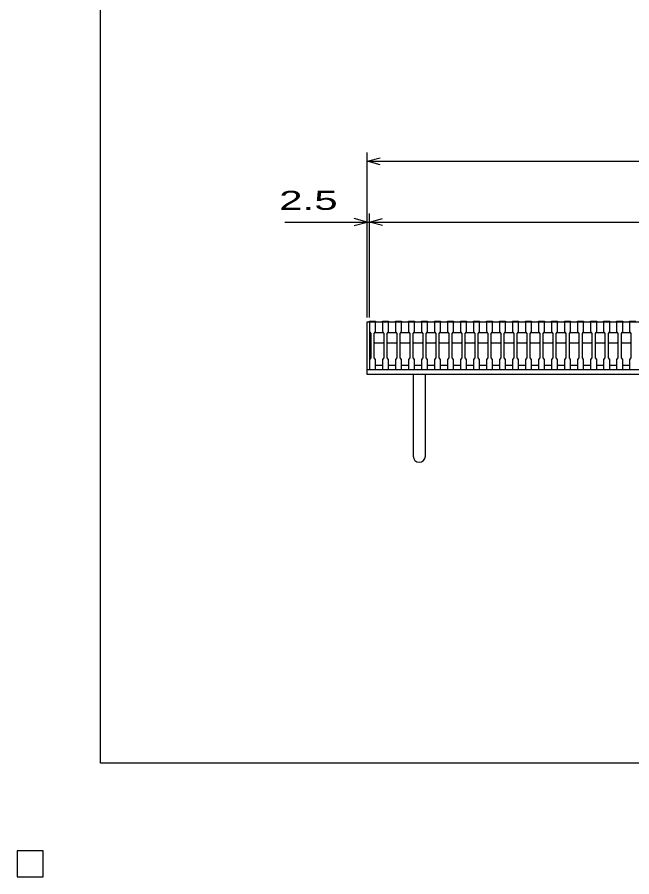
# Model space of a CAD drawing. Units: millimetres, scale not verified. Extents: x -1820 to 1736, y -1282 to 1048.
# Drawn here: x -1820 to -1112, y -1282 to -291 of the extents above; entities that cross this region are included whole.
import ezdxf
from ezdxf.enums import TextEntityAlignment as Align

# ---------------------------------------------------------------- set-up
doc = ezdxf.new("R2010")
doc.units = ezdxf.units.MM
doc.header["$LTSCALE"] = 10
for name, color, linetype, lineweight in [('0_2', 150, 'Continuous', 25), ('16', 3, 'Continuous', 25), ('19', 6, 'Continuous', 25), ('22', 4, 'Continuous', 25)]:
    doc.layers.add(name, color=color, linetype=linetype, lineweight=lineweight)
doc.styles.add('ベクトル', font='')
doc.styles.get('ベクトル').set_extended_font_data('ベクトル')

msp = doc.modelspace()

# ---------------------------------------------------------------- linework, layer by layer
at = {"layer": '0_2'}
for p, q in [((-1724, -1151.5), (-1724, 1048.5)), ((1736, -1151.5), (-1724, -1151.5))]:
    msp.add_line(p, q, dxfattribs=at)
at = {"layer": '16'}
for p, q in [((-1414, -642.5), (-1414, -641.8)), ((-1414, -641.8), (-1407, -641.8)), ((-1414, -642.5), (-1414, -654)), ((-1407, -642.5), (-1414, -642.5)), ((-1414, -642.5), (-1414, -692.5)), ((-1414, -642.5), (-419, -642.5)), ((-1407, -641.8), (-1407, -642.5)), ((-1407, -654), (-1407, -642.5)), ((-1399, -642.5), (-1399, -641.8)), ((-1399, -641.8), (-1392, -641.8)), ((-1399, -642.5), (-1399, -654)), ((-1392, -642.5), (-1399, -642.5)), ((-1392, -641.8), (-1392, -642.5)), ((-1392, -654), (-1392, -642.5)), ((-1384, -642.5), (-1384, -641.8)), ((-1384, -641.8), (-1377, -641.8)), ((-1384, -642.5), (-1384, -654)), ((-1377, -642.5), (-1384, -642.5)), ((-1377, -641.8), (-1377, -642.5)), ((-1377, -654), (-1377, -642.5)), ((-1369, -642.5), (-1369, -641.8)), ((-1369, -641.8), (-1362, -641.8)), ((-1369, -642.5), (-1369, -654)), ((-1362, -642.5), (-1369, -642.5)), ((-1362, -641.8), (-1362, -642.5)), ((-1362, -654), (-1362, -642.5)), ((-1354, -642.5), (-1354, -641.8)), ((-1354, -641.8), (-1347, -641.8)), ((-1354, -642.5), (-1354, -654)), ((-1347, -642.5), (-1354, -642.5)), ((-1347, -641.8), (-1347, -642.5)), ((-1347, -654), (-1347, -642.5)), ((-1339, -642.5), (-1339, -641.8)), ((-1339, -641.8), (-1332, -641.8)), ((-1339, -642.5), (-1339, -654)), ((-1332, -642.5), (-1339, -642.5)), ((-1332, -641.8), (-1332, -642.5)), ((-1332, -654), (-1332, -642.5)), ((-1324, -642.5), (-1324, -641.8)), ((-1324, -641.8), (-1317, -641.8)), ((-1324, -642.5), (-1324, -654)), ((-1317, -642.5), (-1324, -642.5)), ((-1317, -641.8), (-1317, -642.5)), ((-1317, -654), (-1317, -642.5)), ((-1309, -642.5), (-1309, -641.8)), ((-1309, -641.8), (-1302, -641.8)), ((-1309, -642.5), (-1309, -654)), ((-1302, -642.5), (-1309, -642.5)), ((-1302, -641.8), (-1302, -642.5)), ((-1302, -654), (-1302, -642.5)), ((-1294, -642.5), (-1294, -641.8)), ((-1294, -641.8), (-1287, -641.8)), ((-1294, -642.5), (-1294, -654)), ((-1287, -642.5), (-1294, -642.5)), ((-1287, -641.8), (-1287, -642.5)), ((-1287, -654), (-1287, -642.5)), ((-1279, -642.5), (-1279, -641.8)), ((-1279, -641.8), (-1272, -641.8)), ((-1279, -642.5), (-1279, -654)), ((-1272, -642.5), (-1279, -642.5)), ((-1272, -641.8), (-1272, -642.5)), ((-1272, -654), (-1272, -642.5)), ((-1264, -642.5), (-1264, -641.8)), ((-1264, -641.8), (-1257, -641.8)), ((-1264, -642.5), (-1264, -654)), ((-1257, -642.5), (-1264, -642.5)), ((-1257, -641.8), (-1257, -642.5)), ((-1257, -654), (-1257, -642.5)), ((-1249, -642.5), (-1249, -641.8)), ((-1249, -641.8), (-1242, -641.8)), ((-1249, -642.5), (-1249, -654)), ((-1242, -642.5), (-1249, -642.5)), ((-1242, -641.8), (-1242, -642.5)), ((-1242, -654), (-1242, -642.5)), ((-1234, -642.5), (-1234, -641.8)), ((-1234, -641.8), (-1227, -641.8)), ((-1234, -642.5), (-1234, -654)), ((-1227, -642.5), (-1234, -642.5)), ((-1227, -641.8), (-1227, -642.5)), ((-1227, -654), (-1227, -642.5)), ((-1219, -642.5), (-1219, -641.8)), ((-1219, -641.8), (-1212, -641.8)), ((-1219, -642.5), (-1219, -654)), ((-1212, -642.5), (-1219, -642.5)), ((-1212, -641.8), (-1212, -642.5)), ((-1212, -654), (-1212, -642.5)), ((-1204, -642.5), (-1204, -641.8)), ((-1204, -641.8), (-1197, -641.8)), ((-1204, -642.5), (-1204, -654)), ((-1197, -642.5), (-1204, -642.5)), ((-1197, -641.8), (-1197, -642.5)), ((-1197, -654), (-1197, -642.5)), ((-1189, -642.5), (-1189, -641.8)), ((-1189, -641.8), (-1182, -641.8)), ((-1189, -642.5), (-1189, -654)), ((-1182, -642.5), (-1189, -642.5)), ((-1182, -641.8), (-1182, -642.5)), ((-1182, -654), (-1182, -642.5)), ((-1174, -642.5), (-1174, -641.8)), ((-1174, -641.8), (-1167, -641.8)), ((-1174, -642.5), (-1174, -654)), ((-1167, -642.5), (-1174, -642.5)), ((-1167, -641.8), (-1167, -642.5)), ((-1167, -654), (-1167, -642.5)), ((-1159, -642.5), (-1159, -641.8)), ((-1159, -641.8), (-1152, -641.8)), ((-1159, -642.5), (-1159, -654)), ((-1152, -642.5), (-1159, -642.5)), ((-1152, -641.8), (-1152, -642.5)), ((-1152, -654), (-1152, -642.5)), ((-1144, -642.5), (-1144, -641.8)), ((-1144, -641.8), (-1137, -641.8)), ((-1144, -642.5), (-1144, -654)), ((-1137, -642.5), (-1144, -642.5)), ((-1137, -641.8), (-1137, -642.5)), ((-1137, -654), (-1137, -642.5)), ((-1129, -642.5), (-1129, -641.8)), ((-1129, -641.8), (-1122, -641.8)), ((-1129, -642.5), (-1129, -654)), ((-1122, -642.5), (-1129, -642.5)), ((-1122, -641.8), (-1122, -642.5)), ((-1122, -654), (-1122, -642.5)), ((-1114, -642.5), (-1114, -641.8)), ((-1114, -641.8), (-1107, -641.8)), ((-1114, -642.5), (-1114, -654)), ((-1107, -642.5), (-1114, -642.5)), ((-1414, -654), (-1412.5, -656)), ((-1408.5, -656), (-1407, -654)), ((-1399, -654), (-1397.5, -656)), ((-1393.5, -656), (-1392, -654)), ((-1384, -654), (-1382.5, -656)), ((-1378.5, -656), (-1377, -654)), ((-1369, -654), (-1367.5, -656)), ((-1363.5, -656), (-1362, -654)), ((-1354, -654), (-1352.5, -656)), ((-1348.5, -656), (-1347, -654)), ((-1339, -654), (-1337.5, -656)), ((-1333.5, -656), (-1332, -654)), ((-1324, -654), (-1322.5, -656)), ((-1318.5, -656), (-1317, -654)), ((-1309, -654), (-1307.5, -656)), ((-1303.5, -656), (-1302, -654)), ((-1294, -654), (-1292.5, -656)), ((-1288.5, -656), (-1287, -654)), ((-1279, -654), (-1277.5, -656)), ((-1273.5, -656), (-1272, -654)), ((-1264, -654), (-1262.5, -656)), ((-1258.5, -656), (-1257, -654)), ((-1249, -654), (-1247.5, -656)), ((-1243.5, -656), (-1242, -654)), ((-1234, -654), (-1232.5, -656)), ((-1228.5, -656), (-1227, -654)), ((-1219, -654), (-1217.5, -656)), ((-1213.5, -656), (-1212, -654)), ((-1204, -654), (-1202.5, -656)), ((-1198.5, -656), (-1197, -654)), ((-1189, -654), (-1187.5, -656)), ((-1183.5, -656), (-1182, -654)), ((-1174, -654), (-1172.5, -656)), ((-1168.5, -656), (-1167, -654)), ((-1159, -654), (-1157.5, -656)), ((-1153.5, -656), (-1152, -654)), ((-1144, -654), (-1142.5, -656)), ((-1138.5, -656), (-1137, -654)), ((-1129, -654), (-1127.5, -656)), ((-1123.5, -656), (-1122, -654)), ((-1114, -654), (-1112.5, -656)), ((-1412.5, -656), (-1412.5, -684)), ((-1408.5, -656), (-1407.5, -655)), ((-1408.5, -684), (-1408.5, -656)), ((-1407.5, -655), (-1398.5, -655)), ((-1398.5, -655), (-1397.5, -656)), ((-1397.5, -656), (-1397.5, -684)), ((-1393.5, -656), (-1392.5, -655)), ((-1393.5, -684), (-1393.5, -656)), ((-1392.5, -655), (-1383.5, -655)), ((-1383.5, -655), (-1382.5, -656)), ((-1382.5, -656), (-1382.5, -684)), ((-1378.5, -656), (-1377.5, -655)), ((-1378.5, -684), (-1378.5, -656)), ((-1377.5, -655), (-1368.5, -655)), ((-1368.5, -655), (-1367.5, -656)), ((-1367.5, -656), (-1367.5, -684)), ((-1363.5, -656), (-1362.5, -655)), ((-1363.5, -684), (-1363.5, -656)), ((-1362.5, -655), (-1353.5, -655)), ((-1353.5, -655), (-1352.5, -656)), ((-1352.5, -656), (-1352.5, -684)), ((-1348.5, -656), (-1347.5, -655)), ((-1348.5, -684), (-1348.5, -656)), ((-1347.5, -655), (-1338.5, -655)), ((-1338.5, -655), (-1337.5, -656)), ((-1337.5, -656), (-1337.5, -684)), ((-1333.5, -656), (-1332.5, -655)), ((-1333.5, -684), (-1333.5, -656)), ((-1332.5, -655), (-1323.5, -655)), ((-1323.5, -655), (-1322.5, -656)), ((-1322.5, -656), (-1322.5, -684)), ((-1318.5, -656), (-1317.5, -655)), ((-1318.5, -684), (-1318.5, -656)), ((-1317.5, -655), (-1308.5, -655)), ((-1308.5, -655), (-1307.5, -656)), ((-1307.5, -656), (-1307.5, -684)), ((-1303.5, -656), (-1302.5, -655)), ((-1303.5, -684), (-1303.5, -656)), ((-1302.5, -655), (-1293.5, -655)), ((-1293.5, -655), (-1292.5, -656)), ((-1292.5, -656), (-1292.5, -684)), ((-1288.5, -656), (-1287.5, -655)), ((-1288.5, -684), (-1288.5, -656)), ((-1287.5, -655), (-1278.5, -655)), ((-1278.5, -655), (-1277.5, -656)), ((-1277.5, -656), (-1277.5, -684)), ((-1273.5, -656), (-1272.5, -655)), ((-1273.5, -684), (-1273.5, -656)), ((-1272.5, -655), (-1263.5, -655)), ((-1263.5, -655), (-1262.5, -656)), ((-1262.5, -656), (-1262.5, -684)), ((-1258.5, -656), (-1257.5, -655)), ((-1258.5, -684), (-1258.5, -656)), ((-1257.5, -655), (-1248.5, -655)), ((-1248.5, -655), (-1247.5, -656)), ((-1247.5, -656), (-1247.5, -684)), ((-1243.5, -656), (-1242.5, -655)), ((-1243.5, -684), (-1243.5, -656)), ((-1242.5, -655), (-1233.5, -655)), ((-1233.5, -655), (-1232.5, -656)), ((-1232.5, -656), (-1232.5, -684)), ((-1228.5, -656), (-1227.5, -655)), ((-1228.5, -684), (-1228.5, -656)), ((-1227.5, -655), (-1218.5, -655)), ((-1218.5, -655), (-1217.5, -656)), ((-1217.5, -656), (-1217.5, -684)), ((-1213.5, -656), (-1212.5, -655)), ((-1213.5, -684), (-1213.5, -656)), ((-1212.5, -655), (-1203.5, -655)), ((-1203.5, -655), (-1202.5, -656)), ((-1202.5, -656), (-1202.5, -684)), ((-1198.5, -656), (-1197.5, -655)), ((-1198.5, -684), (-1198.5, -656)), ((-1197.5, -655), (-1188.5, -655)), ((-1188.5, -655), (-1187.5, -656)), ((-1187.5, -656), (-1187.5, -684)), ((-1183.5, -656), (-1182.5, -655)), ((-1183.5, -684), (-1183.5, -656)), ((-1182.5, -655), (-1173.5, -655)), ((-1173.5, -655), (-1172.5, -656)), ((-1172.5, -656), (-1172.5, -684)), ((-1168.5, -656), (-1167.5, -655)), ((-1168.5, -684), (-1168.5, -656)), ((-1167.5, -655), (-1158.5, -655)), ((-1158.5, -655), (-1157.5, -656)), ((-1157.5, -656), (-1157.5, -684)), ((-1153.5, -656), (-1152.5, -655)), ((-1153.5, -684), (-1153.5, -656)), ((-1152.5, -655), (-1143.5, -655)), ((-1143.5, -655), (-1142.5, -656)), ((-1142.5, -656), (-1142.5, -684)), ((-1138.5, -656), (-1137.5, -655)), ((-1138.5, -684), (-1138.5, -656)), ((-1137.5, -655), (-1128.5, -655)), ((-1128.5, -655), (-1127.5, -656)), ((-1127.5, -656), (-1127.5, -684)), ((-1123.5, -656), (-1122.5, -655)), ((-1123.5, -684), (-1123.5, -656)), ((-1122.5, -655), (-1113.5, -655)), ((-1113.5, -655), (-1112.5, -656)), ((-1112.5, -656), (-1112.5, -684)), ((-1407.5, -667), (-1408.5, -666)), ((-1398.5, -667), (-1407.5, -667)), ((-1397.5, -666), (-1398.5, -667)), ((-1392.5, -667), (-1393.5, -666)), ((-1383.5, -667), (-1392.5, -667)), ((-1382.5, -666), (-1383.5, -667)), ((-1377.5, -667), (-1378.5, -666)), ((-1368.5, -667), (-1377.5, -667)), ((-1367.5, -666), (-1368.5, -667)), ((-1362.5, -667), (-1363.5, -666)), ((-1353.5, -667), (-1362.5, -667)), ((-1352.5, -666), (-1353.5, -667)), ((-1347.5, -667), (-1348.5, -666)), ((-1338.5, -667), (-1347.5, -667)), ((-1337.5, -666), (-1338.5, -667)), ((-1332.5, -667), (-1333.5, -666)), ((-1323.5, -667), (-1332.5, -667)), ((-1322.5, -666), (-1323.5, -667)), ((-1317.5, -667), (-1318.5, -666)), ((-1308.5, -667), (-1317.5, -667)), ((-1307.5, -666), (-1308.5, -667)), ((-1302.5, -667), (-1303.5, -666)), ((-1293.5, -667), (-1302.5, -667)), ((-1292.5, -666), (-1293.5, -667)), ((-1287.5, -667), (-1288.5, -666)), ((-1278.5, -667), (-1287.5, -667)), ((-1277.5, -666), (-1278.5, -667)), ((-1272.5, -667), (-1273.5, -666)), ((-1263.5, -667), (-1272.5, -667)), ((-1262.5, -666), (-1263.5, -667)), ((-1257.5, -667), (-1258.5, -666)), ((-1248.5, -667), (-1257.5, -667)), ((-1247.5, -666), (-1248.5, -667)), ((-1242.5, -667), (-1243.5, -666)), ((-1233.5, -667), (-1242.5, -667)), ((-1232.5, -666), (-1233.5, -667)), ((-1227.5, -667), (-1228.5, -666)), ((-1218.5, -667), (-1227.5, -667)), ((-1217.5, -666), (-1218.5, -667)), ((-1212.5, -667), (-1213.5, -666)), ((-1203.5, -667), (-1212.5, -667)), ((-1202.5, -666), (-1203.5, -667)), ((-1197.5, -667), (-1198.5, -666)), ((-1188.5, -667), (-1197.5, -667)), ((-1187.5, -666), (-1188.5, -667)), ((-1182.5, -667), (-1183.5, -666)), ((-1173.5, -667), (-1182.5, -667)), ((-1172.5, -666), (-1173.5, -667)), ((-1167.5, -667), (-1168.5, -666)), ((-1158.5, -667), (-1167.5, -667)), ((-1157.5, -666), (-1158.5, -667)), ((-1152.5, -667), (-1153.5, -666)), ((-1143.5, -667), (-1152.5, -667)), ((-1142.5, -666), (-1143.5, -667)), ((-1137.5, -667), (-1138.5, -666)), ((-1128.5, -667), (-1137.5, -667)), ((-1127.5, -666), (-1128.5, -667)), ((-1122.5, -667), (-1123.5, -666)), ((-1113.5, -667), (-1122.5, -667)), ((-1112.5, -666), (-1113.5, -667)), ((-1412.5, -684), (-1414, -686)), ((-1414, -686), (-1414, -697.5)), ((-1407, -686), (-1408.5, -684)), ((-1407, -697.5), (-1407, -686)), ((-1407, -692.5), (-1399, -692.5)), ((-1397.5, -684), (-1399, -686)), ((-1399, -686), (-1399, -697.5)), ((-1392, -686), (-1393.5, -684)), ((-1392, -697.5), (-1392, -686)), ((-1392, -692.5), (-1384, -692.5)), ((-1382.5, -684), (-1384, -686)), ((-1384, -686), (-1384, -697.5)), ((-1377, -686), (-1378.5, -684)), ((-1377, -697.5), (-1377, -686)), ((-1377, -692.5), (-1369, -692.5)), ((-1367.5, -684), (-1369, -686)), ((-1369, -686), (-1369, -697.5)), ((-1362, -686), (-1363.5, -684)), ((-1362, -697.5), (-1362, -686)), ((-1362, -692.5), (-1354, -692.5)), ((-1352.5, -684), (-1354, -686)), ((-1354, -686), (-1354, -697.5)), ((-1347, -686), (-1348.5, -684)), ((-1347, -697.5), (-1347, -686)), ((-1347, -692.5), (-1339, -692.5)), ((-1337.5, -684), (-1339, -686)), ((-1339, -686), (-1339, -697.5)), ((-1332, -686), (-1333.5, -684)), ((-1332, -697.5), (-1332, -686)), ((-1332, -692.5), (-1324, -692.5)), ((-1322.5, -684), (-1324, -686)), ((-1324, -686), (-1324, -697.5)), ((-1317, -686), (-1318.5, -684)), ((-1317, -697.5), (-1317, -686)), ((-1317, -692.5), (-1309, -692.5)), ((-1307.5, -684), (-1309, -686)), ((-1309, -686), (-1309, -697.5)), ((-1302, -686), (-1303.5, -684)), ((-1302, -697.5), (-1302, -686)), ((-1302, -692.5), (-1294, -692.5)), ((-1292.5, -684), (-1294, -686)), ((-1294, -686), (-1294, -697.5)), ((-1287, -686), (-1288.5, -684)), ((-1287, -697.5), (-1287, -686)), ((-1287, -692.5), (-1279, -692.5)), ((-1277.5, -684), (-1279, -686)), ((-1279, -686), (-1279, -697.5)), ((-1272, -686), (-1273.5, -684)), ((-1272, -697.5), (-1272, -686)), ((-1272, -692.5), (-1264, -692.5)), ((-1262.5, -684), (-1264, -686)), ((-1264, -686), (-1264, -697.5)), ((-1257, -686), (-1258.5, -684)), ((-1257, -697.5), (-1257, -686)), ((-1257, -692.5), (-1249, -692.5)), ((-1247.5, -684), (-1249, -686)), ((-1249, -686), (-1249, -697.5)), ((-1242, -686), (-1243.5, -684)), ((-1242, -697.5), (-1242, -686)), ((-1242, -692.5), (-1234, -692.5)), ((-1232.5, -684), (-1234, -686)), ((-1234, -686), (-1234, -697.5)), ((-1227, -686), (-1228.5, -684)), ((-1227, -697.5), (-1227, -686)), ((-1227, -692.5), (-1219, -692.5)), ((-1217.5, -684), (-1219, -686)), ((-1219, -686), (-1219, -697.5)), ((-1212, -686), (-1213.5, -684)), ((-1212, -697.5), (-1212, -686)), ((-1212, -692.5), (-1204, -692.5)), ((-1202.5, -684), (-1204, -686)), ((-1204, -686), (-1204, -697.5)), ((-1197, -686), (-1198.5, -684)), ((-1197, -697.5), (-1197, -686)), ((-1197, -692.5), (-1189, -692.5)), ((-1187.5, -684), (-1189, -686)), ((-1189, -686), (-1189, -697.5)), ((-1182, -686), (-1183.5, -684)), ((-1182, -697.5), (-1182, -686)), ((-1182, -692.5), (-1174, -692.5)), ((-1172.5, -684), (-1174, -686)), ((-1174, -686), (-1174, -697.5)), ((-1167, -686), (-1168.5, -684)), ((-1167, -697.5), (-1167, -686)), ((-1167, -692.5), (-1159, -692.5)), ((-1157.5, -684), (-1159, -686)), ((-1159, -686), (-1159, -697.5)), ((-1152, -686), (-1153.5, -684)), ((-1152, -697.5), (-1152, -686)), ((-1152, -692.5), (-1144, -692.5)), ((-1142.5, -684), (-1144, -686)), ((-1144, -686), (-1144, -697.5)), ((-1137, -686), (-1138.5, -684)), ((-1137, -697.5), (-1137, -686)), ((-1137, -692.5), (-1129, -692.5)), ((-1127.5, -684), (-1129, -686)), ((-1129, -686), (-1129, -697.5)), ((-1122, -686), (-1123.5, -684)), ((-1122, -697.5), (-1122, -686)), ((-1122, -692.5), (-1114, -692.5)), ((-1112.5, -684), (-1114, -686)), ((-1114, -686), (-1114, -697.5)), ((-1414, -697.5), (-1407, -697.5)), ((-1399, -697.5), (-1392, -697.5)), ((-1384, -697.5), (-1377, -697.5)), ((-1369, -697.5), (-1362, -697.5)), ((-1354, -697.5), (-1347, -697.5)), ((-1339, -697.5), (-1332, -697.5)), ((-1324, -697.5), (-1317, -697.5)), ((-1309, -697.5), (-1302, -697.5)), ((-1294, -697.5), (-1287, -697.5)), ((-1279, -697.5), (-1272, -697.5)), ((-1264, -697.5), (-1257, -697.5)), ((-1249, -697.5), (-1242, -697.5)), ((-1234, -697.5), (-1227, -697.5)), ((-1219, -697.5), (-1212, -697.5)), ((-1204, -697.5), (-1197, -697.5)), ((-1189, -697.5), (-1182, -697.5)), ((-1174, -697.5), (-1167, -697.5)), ((-1159, -697.5), (-1152, -697.5)), ((-1144, -697.5), (-1137, -697.5)), ((-1129, -697.5), (-1122, -697.5)), ((-1114, -697.5), (-1107, -697.5)), ((-1790, -1252.5), (-1820, -1252.5)), ((-1820, -1252.5), (-1820, -1282.5)), ((-1790, -1252.5), (-1820, -1252.5)), ((-1820, -1252.5), (-1820, -1282.5)), ((-1790, -1252.5), (-1820, -1252.5)), ((-1820, -1252.5), (-1820, -1282.5)), ((-1790, -1252.5), (-1820, -1252.5)), ((-1820, -1252.5), (-1820, -1282.5)), ((-1790, -1252.5), (-1820, -1252.5)), ((-1820, -1252.5), (-1820, -1282.5)), ((-1790, -1282.5), (-1790, -1252.5)), ((-1790, -1282.5), (-1790, -1252.5)), ((-1790, -1282.5), (-1790, -1252.5)), ((-1790, -1282.5), (-1790, -1252.5)), ((-1790, -1282.5), (-1790, -1252.5)), ((-1820, -1282.5), (-1790, -1282.5)), ((-1820, -1282.5), (-1790, -1282.5)), ((-1820, -1282.5), (-1790, -1282.5)), ((-1820, -1282.5), (-1790, -1282.5)), ((-1820, -1282.5), (-1790, -1282.5))]:
    msp.add_line(p, q, dxfattribs=at)
at = {"layer": '19'}
for p, q in [((-1416.5, -697.5), (-1416.5, -642.5)), ((-1416.5, -642.5), (-1414, -642.5)), ((-1416.5, -697.5), (-416.5, -697.5)), ((-1416.5, -703.5), (-1416.5, -697.5)), ((-416.5, -703.5), (-1416.5, -703.5)), ((-1363.5, -703.5), (-1363.5, -797.5)), ((-1349.5, -797.5), (-1349.5, -703.5))]:
    msp.add_line(p, q, dxfattribs=at)
msp.add_arc((-1356.5, -797.5), 7, 180, 0, dxfattribs=at)
at = {"layer": '22'}
for p, q in [((-1416.5, -637.5), (-1416.5, -447.5)), ((-1416.5, -457.5), (-1401.5, -453.5)), ((-1401.5, -461.5), (-1416.5, -457.5)), ((-1416.5, -457.5), (-416.5, -457.5)), ((-1416.5, -527.5), (-1431.5, -523.5)), ((-1416.5, -637.5), (-1416.5, -517.5)), ((-1414, -637.5), (-1414, -517.5)), ((-1414, -527.5), (-1399, -523.5)), ((-1511.5, -527.5), (-1416.5, -527.5)), ((-1431.5, -531.5), (-1416.5, -527.5)), ((-1416.5, -527.5), (-1414, -527.5)), ((-1399, -531.5), (-1414, -527.5)), ((-1414, -527.5), (-419, -527.5))]:
    msp.add_line(p, q, dxfattribs=at)
at = {"layer": '22', "color": 2}
for p, q in [((-1790, -1252.5), (-1820, -1252.5)), ((-1820, -1252.5), (-1820, -1282.5)), ((-1790, -1252.5), (-1820, -1252.5)), ((-1820, -1252.5), (-1820, -1282.5)), ((-1790, -1252.5), (-1820, -1252.5)), ((-1820, -1252.5), (-1820, -1282.5)), ((-1790, -1282.5), (-1790, -1252.5)), ((-1790, -1282.5), (-1790, -1252.5)), ((-1790, -1282.5), (-1790, -1252.5)), ((-1820, -1282.5), (-1790, -1282.5)), ((-1820, -1282.5), (-1790, -1282.5)), ((-1820, -1282.5), (-1790, -1282.5))]:
    msp.add_line(p, q, dxfattribs=at)

# ---------------------------------------------------------------- texts
at = {"layer": '22', "color": 2, "style": 'ベクトル', "width": 1.65}
msp.add_text(' 2.5 ', height=21.99, dxfattribs=at).set_placement((-1531.5, -502.5), align=Align.MIDDLE_LEFT)

doc.saveas('drawing.dxf')
